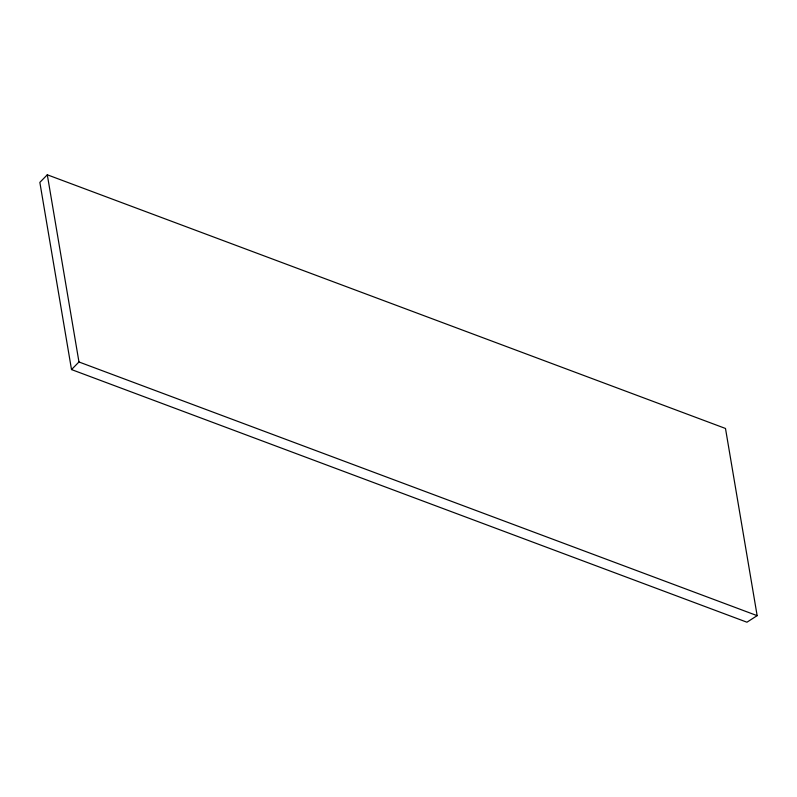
<?xml version="1.0" encoding="UTF-8"?>
<svg xmlns="http://www.w3.org/2000/svg" width="797" height="797" viewBox="0 0 797 797"><rect width="100%" height="100%" fill="white"/><g stroke="black" fill="none" stroke-linecap="round" stroke-linejoin="round"><path stroke-width="1.2" d="M47.302 174.792L39.85 182.383L71.511 369.569L746.938 622.208L757.15 615.653L725.489 428.467L47.302 174.792L78.963 361.977L71.511 369.569M78.963 361.977L757.15 615.653"/></g></svg>
